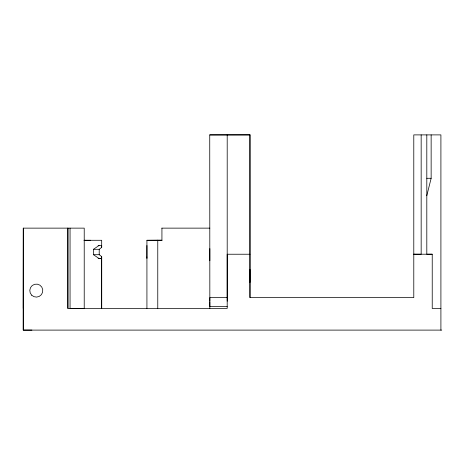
<?xml version="1.0" encoding="UTF-8"?>
<svg xmlns="http://www.w3.org/2000/svg" width="465" height="465" viewBox="0 0 465 465"><rect width="100%" height="100%" fill="white"/><g stroke="black" fill="none" stroke-linecap="round" stroke-linejoin="round"><path stroke-width="0.7" d="M67.884 308.411L67.884 228.135L67.884 308.417L227.199 308.411L227.199 254.233L249.978 254.233L249.978 134.885L209.738 134.914L209.843 308.411M31.928 330.115L23.25 330.109L23.25 228.135L84.223 228.135L84.223 308.411L70.052 308.417L70.052 228.135M98.098 258.511L101.69 258.511L99.016 258.464L93.448 254.698L93.448 249.304L99.08 245.491M101.69 308.493L101.69 256.599L99.214 254.698L93.424 254.698M93.424 249.304L99.214 249.304L101.69 247.403L101.69 240.289L84.223 240.289M146.923 258.511L146.923 257.087M146.923 245.491L146.923 257.186M157.769 308.411L157.769 240.184L161.93 240.184L161.93 228.135M209.843 302.052L209.843 306.627L227.199 306.627M209.843 301.21L209.843 297.629L227.199 297.629L227.199 301.21M209.843 260.743L209.843 248.601M227.199 297.507L227.205 134.885M249.978 282.412L249.978 269.398M426.806 195.643L431.142 178.287L431.142 134.897M209.738 134.914L249.978 134.885M146.923 308.411L146.923 240.289L157.769 240.184M440.907 308.475L432.229 308.475L432.229 254.21L426.806 254.233L426.806 134.897M421.162 134.897L421.168 254.233L413.786 254.21L414.187 254.239M426.806 178.287L431.142 178.287M161.855 228.135L209.843 228.135M84.002 240.289L90.512 240.289M146.923 240.289L162.111 240.289M98.098 245.491L101.69 245.491L101.69 247.403M413.786 254.233L432.229 254.21M23.25 308.411L23.337 228.135L23.25 330.103L441.75 330.109M249.938 134.891L249.972 297.507M440.907 330.109L440.907 134.897L413.786 134.891L413.786 297.629L249.978 297.629L249.978 254.233M101.69 256.599L101.69 308.411M99.214 249.304L99.214 254.698M31.696 295.199A6.51 6.51 0 0 0 42.588 292.282A6.51 6.51 0 0 0 34.613 284.307A6.51 6.51 0 0 0 31.696 295.199"/></g></svg>
